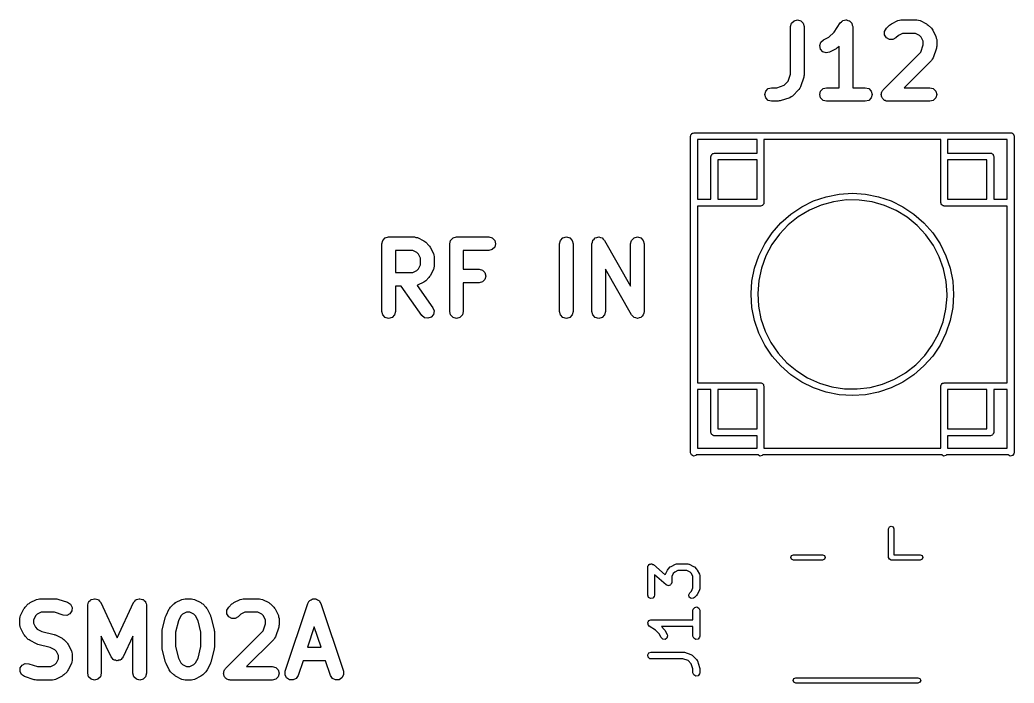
# Model space of a CAD drawing. Extents: x 5.34 to 7.54, y -4.83 to -3.14.
# Drawn here: x 6.673 to 7.538, y -4.72 to -4.143 of the extents above; entities that cross this region are included whole.
import ezdxf

# ---------------------------------------------------------------- set-up
doc = ezdxf.new("R2010")
doc.units = 0
doc.header["$MEASUREMENT"] = 0
doc.layers.add('BLACK', color=7, linetype='CONTINUOUS')

msp = doc.modelspace()

# ---------------------------------------------------------------- linework, layer by layer
at = {"layer": 'BLACK', "linetype": 'CONTINUOUS'}
for p, q in [((7.34472, -4.14581), (7.34688, -4.14365)), ((7.34688, -4.14365), (7.34983, -4.14286)), ((7.34983, -4.14286), (7.35278, -4.14365)), ((7.35278, -4.14365), (7.35495, -4.14581)), ((7.38811, -4.1446), (7.38906, -4.14365)), ((7.38906, -4.14365), (7.38925, -4.1436)), ((7.38925, -4.1436), (7.3894, -4.14347)), ((7.3894, -4.14347), (7.39071, -4.14321)), ((7.39071, -4.14321), (7.39201, -4.14286)), ((7.39201, -4.14286), (7.3922, -4.14291)), ((7.3922, -4.14291), (7.39239, -4.14287)), ((7.39239, -4.14287), (7.39367, -4.1433)), ((7.39367, -4.1433), (7.39497, -4.14365)), ((7.39497, -4.14365), (7.3951, -4.14379)), ((7.3951, -4.14379), (7.39529, -4.14385)), ((7.39529, -4.14385), (7.39618, -4.14486)), ((7.43155, -4.14629), (7.43718, -4.14348)), ((7.43718, -4.14348), (7.43851, -4.14321)), ((7.43851, -4.14321), (7.43982, -4.14286)), ((7.43982, -4.14286), (7.45388, -4.14286)), ((7.45388, -4.14286), (7.45519, -4.14321)), ((7.45519, -4.14321), (7.45652, -4.14348)), ((7.45652, -4.14348), (7.46215, -4.14629)), ((7.34393, -4.14876), (7.34472, -4.14581)), ((7.34393, -4.18999), (7.34393, -4.14876)), ((7.35495, -4.14581), (7.35574, -4.14876)), ((7.35574, -4.14876), (7.35574, -4.19094)), ((7.3818, -4.15344), (7.3871, -4.14549)), ((7.3871, -4.14549), (7.38811, -4.1446)), ((7.39618, -4.14486), (7.39713, -4.14581)), ((7.39713, -4.14581), (7.39718, -4.146)), ((7.39718, -4.146), (7.39731, -4.14615)), ((7.39731, -4.14615), (7.39757, -4.14746)), ((7.39757, -4.14746), (7.39792, -4.14876)), ((7.39792, -4.14876), (7.39792, -4.20191)), ((7.42568, -4.15286), (7.42721, -4.15021)), ((7.42721, -4.15021), (7.43002, -4.1474)), ((7.43002, -4.1474), (7.43084, -4.14692)), ((7.43084, -4.14692), (7.43155, -4.14629)), ((7.46215, -4.14629), (7.46286, -4.14692)), ((7.46286, -4.14692), (7.46368, -4.1474)), ((7.46368, -4.1474), (7.46649, -4.15021)), ((7.46649, -4.15021), (7.46697, -4.15103)), ((7.46697, -4.15103), (7.4676, -4.15175)), ((7.4676, -4.15175), (7.47041, -4.15737)), ((7.37021, -4.16238), (7.3725, -4.16035)), ((7.3725, -4.16035), (7.37727, -4.15797)), ((7.37727, -4.15797), (7.3818, -4.15344)), ((7.42568, -4.15592), (7.42568, -4.15286)), ((7.42721, -4.15856), (7.42568, -4.15592)), ((7.42986, -4.16009), (7.42721, -4.15856)), ((7.43291, -4.16009), (7.42986, -4.16009)), ((7.43556, -4.15856), (7.43291, -4.16009)), ((7.43769, -4.15643), (7.43556, -4.15856)), ((7.44121, -4.15467), (7.43769, -4.15643)), ((7.45249, -4.15467), (7.44121, -4.15467)), ((7.45601, -4.15643), (7.45249, -4.15467)), ((7.45746, -4.15789), (7.45601, -4.15643)), ((7.45922, -4.16141), (7.45746, -4.15789)), ((7.45922, -4.16468), (7.45922, -4.16141)), ((7.47041, -4.15737), (7.47068, -4.1587)), ((7.47068, -4.1587), (7.47103, -4.16001)), ((7.47103, -4.16001), (7.47103, -4.16564)), ((7.36925, -4.16528), (7.37021, -4.16238)), ((7.36986, -4.16828), (7.36925, -4.16528)), ((7.37189, -4.17056), (7.36986, -4.16828)), ((7.38341, -4.16811), (7.37778, -4.17092)), ((7.38412, -4.16747), (7.38341, -4.16811)), ((7.38494, -4.167), (7.38412, -4.16747)), ((7.38611, -4.16583), (7.38494, -4.167)), ((7.38611, -4.20191), (7.38611, -4.16583)), ((7.45716, -4.17088), (7.45922, -4.16468)), ((7.47073, -4.1675), (7.46792, -4.17594)), ((7.47079, -4.16655), (7.47073, -4.1675)), ((7.47103, -4.16564), (7.47079, -4.16655)), ((7.37479, -4.17153), (7.37189, -4.17056)), ((7.37778, -4.17092), (7.37479, -4.17153)), ((7.4244, -4.20364), (7.45716, -4.17088)), ((7.46649, -4.17825), (7.44283, -4.20191)), ((7.46717, -4.17707), (7.46649, -4.17825)), ((7.46792, -4.17594), (7.46717, -4.17707)), ((7.34186, -4.19619), (7.34393, -4.18999)), ((7.35543, -4.19281), (7.35262, -4.20125)), ((7.35549, -4.19186), (7.35543, -4.19281)), ((7.35574, -4.19094), (7.35549, -4.19186)), ((7.32222, -4.20486), (7.32438, -4.2027)), ((7.32438, -4.2027), (7.32733, -4.20191)), ((7.32733, -4.20191), (7.332, -4.20191)), ((7.332, -4.20191), (7.3382, -4.19984)), ((7.3382, -4.19984), (7.34186, -4.19619)), ((7.35119, -4.20356), (7.34557, -4.20918)), ((7.35187, -4.20238), (7.35119, -4.20356)), ((7.35262, -4.20125), (7.35187, -4.20238)), ((7.37003, -4.20486), (7.37219, -4.2027)), ((7.37219, -4.2027), (7.37514, -4.20191)), ((7.37514, -4.20191), (7.38611, -4.20191)), ((7.39792, -4.20191), (7.40889, -4.20191)), ((7.40889, -4.20191), (7.41184, -4.2027)), ((7.41184, -4.2027), (7.414, -4.20486)), ((7.42346, -4.20486), (7.42401, -4.20432)), ((7.42401, -4.20432), (7.4244, -4.20364)), ((7.44283, -4.20191), (7.46513, -4.20191)), ((7.46513, -4.20191), (7.46808, -4.2027)), ((7.46808, -4.2027), (7.47024, -4.20486)), ((7.32143, -4.20782), (7.32222, -4.20486)), ((7.32222, -4.21077), (7.32143, -4.20782)), ((7.32438, -4.21293), (7.32222, -4.21077)), ((7.32733, -4.21372), (7.32438, -4.21293)), ((7.34326, -4.21061), (7.33483, -4.21342)), ((7.3444, -4.20986), (7.34326, -4.21061)), ((7.34557, -4.20918), (7.3444, -4.20986)), ((7.36924, -4.20782), (7.37003, -4.20486)), ((7.37003, -4.21077), (7.36924, -4.20782)), ((7.37219, -4.21293), (7.37003, -4.21077)), ((7.37514, -4.21372), (7.37219, -4.21293)), ((7.41184, -4.21293), (7.40889, -4.21372)), ((7.414, -4.21077), (7.41184, -4.21293)), ((7.414, -4.20486), (7.41479, -4.20782)), ((7.41479, -4.20782), (7.414, -4.21077)), ((7.42267, -4.20782), (7.42287, -4.20707)), ((7.42287, -4.20857), (7.42267, -4.20782)), ((7.42287, -4.20629), (7.42326, -4.20562)), ((7.42287, -4.20707), (7.42287, -4.20629)), ((7.42287, -4.20935), (7.42287, -4.20857)), ((7.42326, -4.21002), (7.42287, -4.20935)), ((7.42326, -4.20562), (7.42346, -4.20486)), ((7.42346, -4.21077), (7.42326, -4.21002)), ((7.42401, -4.21132), (7.42346, -4.21077)), ((7.4244, -4.21199), (7.42401, -4.21132)), ((7.42507, -4.21238), (7.4244, -4.21199)), ((7.42562, -4.21293), (7.42507, -4.21238)), ((7.42637, -4.21313), (7.42562, -4.21293)), ((7.42704, -4.21352), (7.42637, -4.21313)), ((7.46808, -4.21293), (7.46513, -4.21372)), ((7.47024, -4.21077), (7.46808, -4.21293)), ((7.47024, -4.20486), (7.47103, -4.20782)), ((7.47103, -4.20782), (7.47024, -4.21077)), ((7.33296, -4.21372), (7.32733, -4.21372)), ((7.33388, -4.21348), (7.33296, -4.21372)), ((7.33483, -4.21342), (7.33388, -4.21348)), ((7.40889, -4.21372), (7.37514, -4.21372)), ((7.42782, -4.21352), (7.42704, -4.21352)), ((7.42857, -4.21372), (7.42782, -4.21352)), ((7.46513, -4.21372), (7.42857, -4.21372)), ((7.25689, -4.24409), (7.25696, -4.24371)), ((7.25689, -4.51969), (7.25689, -4.24409)), ((7.25693, -4.24358), (7.257, -4.24347)), ((7.25696, -4.24371), (7.25693, -4.24358)), ((7.257, -4.24347), (7.25707, -4.24308)), ((7.25707, -4.24308), (7.25756, -4.2425)), ((7.25756, -4.2425), (7.25794, -4.24183)), ((7.25794, -4.24183), (7.25819, -4.24174)), ((7.25819, -4.24174), (7.25837, -4.24154)), ((7.25837, -4.24154), (7.25912, -4.2414)), ((7.25912, -4.2414), (7.25984, -4.24114)), ((7.25984, -4.24114), (7.53543, -4.24114)), ((7.2628, -4.24705), (7.2628, -4.29902)), ((7.31476, -4.24705), (7.2628, -4.24705)), ((7.31476, -4.25886), (7.31476, -4.24705)), ((7.32067, -4.24705), (7.32067, -4.30197)), ((7.47461, -4.24705), (7.32067, -4.24705)), ((7.47461, -4.30197), (7.47461, -4.24705)), ((7.48051, -4.24705), (7.48051, -4.25886)), ((7.53248, -4.24705), (7.48051, -4.24705)), ((7.53248, -4.29902), (7.53248, -4.24705)), ((7.53543, -4.24114), (7.53582, -4.24121)), ((7.53582, -4.24121), (7.53595, -4.24119)), ((7.53595, -4.24119), (7.53606, -4.24125)), ((7.53606, -4.24125), (7.53644, -4.24132)), ((7.53644, -4.24132), (7.53703, -4.24181)), ((7.53703, -4.24181), (7.5377, -4.2422)), ((7.5377, -4.2422), (7.53779, -4.24245)), ((7.53779, -4.24245), (7.53799, -4.24262)), ((7.53799, -4.24262), (7.53812, -4.24337)), ((7.53812, -4.24337), (7.53839, -4.24409)), ((7.53839, -4.24409), (7.53839, -4.51969)), ((7.27461, -4.26181), (7.27467, -4.26143)), ((7.27461, -4.29902), (7.27461, -4.26181)), ((7.27465, -4.2613), (7.27472, -4.26118)), ((7.27467, -4.26143), (7.27465, -4.2613)), ((7.27472, -4.26118), (7.27478, -4.2608)), ((7.27478, -4.2608), (7.27528, -4.26021)), ((7.27528, -4.26021), (7.27566, -4.25955)), ((7.27566, -4.25955), (7.27591, -4.25946)), ((7.27591, -4.25946), (7.27608, -4.25925)), ((7.27608, -4.25925), (7.27684, -4.25912)), ((7.27684, -4.25912), (7.27756, -4.25886)), ((7.27756, -4.25886), (7.31476, -4.25886)), ((7.28051, -4.26476), (7.28051, -4.29902)), ((7.31476, -4.26476), (7.28051, -4.26476)), ((7.31476, -4.29902), (7.31476, -4.26476)), ((7.48051, -4.25886), (7.51772, -4.25886)), ((7.48051, -4.26476), (7.48051, -4.29902)), ((7.51476, -4.26476), (7.48051, -4.26476)), ((7.51476, -4.29902), (7.51476, -4.26476)), ((7.51772, -4.25886), (7.5181, -4.25893)), ((7.5181, -4.25893), (7.51823, -4.2589)), ((7.51823, -4.2589), (7.51834, -4.25897)), ((7.51834, -4.25897), (7.51873, -4.25904)), ((7.51873, -4.25904), (7.51931, -4.25953)), ((7.51931, -4.25953), (7.51998, -4.25991)), ((7.51998, -4.25991), (7.52007, -4.26016)), ((7.52007, -4.26016), (7.52027, -4.26033)), ((7.52027, -4.26033), (7.52041, -4.26109)), ((7.52041, -4.26109), (7.52067, -4.26181)), ((7.52067, -4.26181), (7.52067, -4.29902)), ((7.2628, -4.29902), (7.27461, -4.29902)), ((7.28051, -4.29902), (7.31476, -4.29902)), ((7.36392, -4.30049), (7.37484, -4.29679)), ((7.37484, -4.29679), (7.38614, -4.29454)), ((7.39246, -4.29966), (7.38135, -4.30113)), ((7.38614, -4.29454), (7.39764, -4.29379)), ((7.40367, -4.29972), (7.39246, -4.29966)), ((7.39764, -4.29379), (7.40914, -4.29454)), ((7.41477, -4.3013), (7.40367, -4.29972)), ((7.40914, -4.29454), (7.42044, -4.29679)), ((7.42044, -4.29679), (7.43135, -4.30049)), ((7.48051, -4.29902), (7.51476, -4.29902)), ((7.52067, -4.29902), (7.53248, -4.29902)), ((7.31772, -4.30492), (7.2628, -4.30492)), ((7.2628, -4.30492), (7.2628, -4.45886)), ((7.31844, -4.30466), (7.31772, -4.30492)), ((7.31919, -4.30453), (7.31844, -4.30466)), ((7.31936, -4.30432), (7.31919, -4.30453)), ((7.31961, -4.30423), (7.31936, -4.30432)), ((7.32, -4.30357), (7.31961, -4.30423)), ((7.32049, -4.30298), (7.32, -4.30357)), ((7.32056, -4.30259), (7.32049, -4.30298)), ((7.32062, -4.30248), (7.32056, -4.30259)), ((7.32067, -4.30197), (7.3206, -4.30235)), ((7.3206, -4.30235), (7.32062, -4.30248)), ((7.344, -4.31199), (7.35359, -4.30559)), ((7.36023, -4.30848), (7.35062, -4.31424)), ((7.35359, -4.30559), (7.36392, -4.30049)), ((7.37054, -4.30408), (7.36023, -4.30848)), ((7.38135, -4.30113), (7.37054, -4.30408)), ((7.42555, -4.30437), (7.41477, -4.3013)), ((7.43581, -4.30888), (7.42555, -4.30437)), ((7.43135, -4.30049), (7.44169, -4.30559)), ((7.44169, -4.30559), (7.45127, -4.31199)), ((7.47487, -4.30269), (7.47461, -4.30197)), ((7.475, -4.30344), (7.47487, -4.30269)), ((7.47521, -4.30362), (7.475, -4.30344)), ((7.4753, -4.30387), (7.47521, -4.30362)), ((7.47596, -4.30425), (7.4753, -4.30387)), ((7.47655, -4.30474), (7.47596, -4.30425)), ((7.47693, -4.30481), (7.47655, -4.30474)), ((7.47705, -4.30488), (7.47693, -4.30481)), ((7.47718, -4.30485), (7.47705, -4.30488)), ((7.47756, -4.30492), (7.47718, -4.30485)), ((7.53248, -4.30492), (7.47756, -4.30492)), ((7.53248, -4.45886), (7.53248, -4.30492)), ((7.33534, -4.31959), (7.344, -4.31199)), ((7.35062, -4.31424), (7.34187, -4.32124)), ((7.44536, -4.31473), (7.43581, -4.30888)), ((7.45404, -4.32183), (7.44536, -4.31473)), ((7.45127, -4.31199), (7.45994, -4.31959)), ((7.32774, -4.32826), (7.33534, -4.31959)), ((7.34187, -4.32124), (7.33416, -4.32937)), ((7.46167, -4.33004), (7.45404, -4.32183)), ((7.45994, -4.31959), (7.46753, -4.32826)), ((6.98898, -4.33479), (6.99114, -4.33262)), ((6.99114, -4.33262), (6.99409, -4.33183)), ((6.99409, -4.33183), (7.01659, -4.33183)), ((7.01659, -4.33183), (7.0179, -4.33218)), ((7.0179, -4.33218), (7.01923, -4.33246)), ((7.01923, -4.33246), (7.02486, -4.33527)), ((7.04804, -4.33479), (7.0502, -4.33262)), ((7.0502, -4.33262), (7.05315, -4.33183)), ((7.05315, -4.33183), (7.08127, -4.33183)), ((7.08127, -4.33183), (7.08422, -4.33262)), ((7.08422, -4.33262), (7.08639, -4.33479)), ((7.14365, -4.33479), (7.14581, -4.33262)), ((7.14581, -4.33262), (7.14876, -4.33183)), ((7.14876, -4.33183), (7.15172, -4.33262)), ((7.15172, -4.33262), (7.15388, -4.33479)), ((7.17178, -4.33476), (7.17286, -4.3337)), ((7.17286, -4.3337), (7.17393, -4.33262)), ((7.17393, -4.33262), (7.17394, -4.33262)), ((7.17394, -4.33262), (7.17395, -4.33261)), ((7.17395, -4.33261), (7.17542, -4.33223)), ((7.17542, -4.33223), (7.17688, -4.33183)), ((7.17688, -4.33183), (7.1769, -4.33184)), ((7.1769, -4.33184), (7.17691, -4.33183)), ((7.17691, -4.33183), (7.17838, -4.33223)), ((7.17838, -4.33223), (7.17984, -4.33262)), ((7.17984, -4.33262), (7.17985, -4.33263)), ((7.17985, -4.33263), (7.17986, -4.33264)), ((7.17986, -4.33264), (7.18093, -4.33371)), ((7.18093, -4.33371), (7.182, -4.33479)), ((7.20552, -4.33479), (7.20768, -4.33262)), ((7.20768, -4.33262), (7.21063, -4.33183)), ((7.21063, -4.33183), (7.21358, -4.33262)), ((7.21358, -4.33262), (7.21574, -4.33479)), ((7.32134, -4.33784), (7.32774, -4.32826)), ((7.33416, -4.32937), (7.32762, -4.33847)), ((7.46811, -4.33921), (7.46167, -4.33004)), ((7.46753, -4.32826), (7.47394, -4.33784)), ((6.98819, -4.33774), (6.98898, -4.33479)), ((6.98819, -4.39679), (6.98819, -4.33774)), ((7.02486, -4.33527), (7.02557, -4.3359)), ((7.02557, -4.3359), (7.02639, -4.33638)), ((7.02639, -4.33638), (7.0292, -4.33919)), ((7.0292, -4.33919), (7.02968, -4.34001)), ((7.02968, -4.34001), (7.03031, -4.34072)), ((7.03031, -4.34072), (7.03312, -4.34635)), ((7.04724, -4.33774), (7.04804, -4.33479)), ((7.04724, -4.39679), (7.04724, -4.33774)), ((7.08422, -4.34285), (7.08127, -4.34364)), ((7.08639, -4.34069), (7.08422, -4.34285)), ((7.08639, -4.33479), (7.08718, -4.33774)), ((7.08718, -4.33774), (7.08639, -4.34069)), ((7.14286, -4.33774), (7.14365, -4.33479)), ((7.14286, -4.39679), (7.14286, -4.33774)), ((7.15388, -4.33479), (7.15467, -4.33774)), ((7.15467, -4.33774), (7.15467, -4.39679)), ((7.17098, -4.33771), (7.17138, -4.33625)), ((7.17098, -4.33773), (7.17098, -4.33771)), ((7.17098, -4.33774), (7.17098, -4.33773)), ((7.17098, -4.39679), (7.17098, -4.33774)), ((7.17138, -4.33625), (7.17177, -4.33479)), ((7.17177, -4.33479), (7.17178, -4.33478)), ((7.17178, -4.33478), (7.17178, -4.33476)), ((7.182, -4.33479), (7.182, -4.3348)), ((7.182, -4.3348), (7.18201, -4.33481)), ((7.18201, -4.33481), (7.20472, -4.37456)), ((7.20472, -4.33774), (7.20552, -4.33479)), ((7.20472, -4.37456), (7.20472, -4.33774)), ((7.21574, -4.33479), (7.21654, -4.33774)), ((7.21654, -4.33774), (7.21654, -4.39679)), ((7.31624, -4.34817), (7.32134, -4.33784)), ((7.32762, -4.33847), (7.32237, -4.34838)), ((7.47325, -4.34917), (7.46811, -4.33921)), ((7.47394, -4.33784), (7.47903, -4.34817)), ((7, -4.34364), (7, -4.36277)), ((7.0152, -4.34364), (7, -4.34364)), ((7.01872, -4.3454), (7.0152, -4.34364)), ((7.02017, -4.34686), (7.01872, -4.3454)), ((7.02193, -4.35038), (7.02017, -4.34686)), ((7.02193, -4.35603), (7.02193, -4.35038)), ((7.03312, -4.34635), (7.03339, -4.34768)), ((7.03339, -4.34768), (7.03375, -4.34899)), ((7.03375, -4.34899), (7.03375, -4.35742)), ((7.08127, -4.34364), (7.05906, -4.34364)), ((7.05906, -4.34364), (7.05906, -4.35996)), ((7.31254, -4.35909), (7.31624, -4.34817)), ((7.32237, -4.34838), (7.31852, -4.3589)), ((7.47699, -4.35973), (7.47325, -4.34917)), ((7.47903, -4.34817), (7.48274, -4.35909)), ((7.01872, -4.36101), (7.02017, -4.35955)), ((7.02017, -4.35955), (7.02193, -4.35603)), ((7.03312, -4.36007), (7.03031, -4.36569)), ((7.03339, -4.35874), (7.03312, -4.36007)), ((7.03375, -4.35742), (7.03339, -4.35874)), ((7.05906, -4.35996), (7.07283, -4.35996)), ((7.07283, -4.35996), (7.07579, -4.36075)), ((7.2055, -4.39972), (7.18279, -4.35998)), ((7.18279, -4.35998), (7.18279, -4.39679)), ((7.31029, -4.37039), (7.31254, -4.35909)), ((7.31852, -4.3589), (7.31613, -4.36985)), ((7.47926, -4.37071), (7.47699, -4.35973)), ((7.48274, -4.35909), (7.48499, -4.37039)), ((7, -4.36277), (7.0152, -4.36277)), ((7.0152, -4.36277), (7.01872, -4.36101)), ((7.0292, -4.36722), (7.02639, -4.37004)), ((7.02968, -4.3664), (7.0292, -4.36722)), ((7.03031, -4.36569), (7.02968, -4.3664)), ((7.07579, -4.36075), (7.07795, -4.36291)), ((7.07795, -4.36881), (7.07579, -4.37097)), ((7.07795, -4.36291), (7.07874, -4.36586)), ((7.07874, -4.36586), (7.07795, -4.36881)), ((7.00508, -4.37458), (7, -4.37458)), ((7, -4.37458), (7, -4.39679)), ((7.023, -4.40018), (7.00508, -4.37458)), ((7.01923, -4.37395), (7.01908, -4.37399)), ((7.01908, -4.37399), (7.03268, -4.39341)), ((7.02486, -4.37114), (7.01923, -4.37395)), ((7.02557, -4.37051), (7.02486, -4.37114)), ((7.02639, -4.37004), (7.02557, -4.37051)), ((7.07283, -4.37177), (7.05906, -4.37177)), ((7.05906, -4.37177), (7.05906, -4.39679)), ((7.07579, -4.37097), (7.07283, -4.37177)), ((7.30959, -4.38103), (7.31029, -4.37039)), ((7.31613, -4.36985), (7.31525, -4.38103)), ((7.48003, -4.38189), (7.47926, -4.37071)), ((7.48499, -4.37039), (7.48574, -4.38189)), ((7.30954, -4.38189), (7.30959, -4.38103)), ((7.31029, -4.39339), (7.30954, -4.38189)), ((7.31525, -4.38103), (7.3159, -4.39222)), ((7.47901, -4.39478), (7.48001, -4.38362)), ((7.48001, -4.38362), (7.48003, -4.38189)), ((7.48574, -4.38189), (7.48499, -4.39339)), ((7.03268, -4.39341), (7.03372, -4.39628)), ((7.31254, -4.40469), (7.31029, -4.39339)), ((7.3159, -4.39222), (7.31806, -4.40321)), ((7.47651, -4.4057), (7.47901, -4.39478)), ((7.48499, -4.39339), (7.48274, -4.40469)), ((6.98898, -4.39975), (6.98819, -4.39679)), ((6.99114, -4.40191), (6.98898, -4.39975)), ((6.99409, -4.4027), (6.99114, -4.40191)), ((6.99705, -4.40191), (6.99409, -4.4027)), ((6.99921, -4.39975), (6.99705, -4.40191)), ((7, -4.39679), (6.99921, -4.39975)), ((7.02534, -4.40215), (7.023, -4.40018)), ((7.02835, -4.40268), (7.02534, -4.40215)), ((7.03123, -4.40163), (7.02835, -4.40268)), ((7.03319, -4.39929), (7.03123, -4.40163)), ((7.03372, -4.39628), (7.03319, -4.39929)), ((7.04804, -4.39975), (7.04724, -4.39679)), ((7.0502, -4.40191), (7.04804, -4.39975)), ((7.05315, -4.4027), (7.0502, -4.40191)), ((7.0561, -4.40191), (7.05315, -4.4027)), ((7.05826, -4.39975), (7.0561, -4.40191)), ((7.05906, -4.39679), (7.05826, -4.39975)), ((7.14365, -4.39975), (7.14286, -4.39679)), ((7.14581, -4.40191), (7.14365, -4.39975)), ((7.14876, -4.4027), (7.14581, -4.40191)), ((7.15172, -4.40191), (7.14876, -4.4027)), ((7.15388, -4.39975), (7.15172, -4.40191)), ((7.15467, -4.39679), (7.15388, -4.39975)), ((7.17177, -4.39975), (7.17098, -4.39679)), ((7.17393, -4.40191), (7.17177, -4.39975)), ((7.17688, -4.4027), (7.17393, -4.40191)), ((7.17984, -4.40191), (7.17688, -4.4027)), ((7.182, -4.39975), (7.17984, -4.40191)), ((7.18279, -4.39679), (7.182, -4.39975)), ((7.20551, -4.39973), (7.2055, -4.39972)), ((7.20552, -4.39975), (7.20551, -4.39973)), ((7.20659, -4.40082), (7.20552, -4.39975)), ((7.20765, -4.4019), (7.20659, -4.40082)), ((7.20767, -4.4019), (7.20765, -4.4019)), ((7.20768, -4.40191), (7.20767, -4.4019)), ((7.20914, -4.4023), (7.20768, -4.40191)), ((7.2106, -4.4027), (7.20914, -4.4023)), ((7.21062, -4.4027), (7.2106, -4.4027)), ((7.21063, -4.4027), (7.21062, -4.4027)), ((7.21209, -4.40231), (7.21063, -4.4027)), ((7.21356, -4.40192), (7.21209, -4.40231)), ((7.21357, -4.40191), (7.21356, -4.40192)), ((7.21358, -4.40191), (7.21357, -4.40191)), ((7.21465, -4.40084), (7.21358, -4.40191)), ((7.21573, -4.39977), (7.21465, -4.40084)), ((7.21574, -4.39975), (7.21573, -4.39976)), ((7.21573, -4.39976), (7.21573, -4.39977)), ((7.21614, -4.39829), (7.21574, -4.39975)), ((7.21654, -4.39682), (7.21614, -4.39829)), ((7.21654, -4.39679), (7.21653, -4.39681)), ((7.21653, -4.39681), (7.21654, -4.39682)), ((7.31806, -4.40321), (7.32169, -4.41382)), ((7.31624, -4.41561), (7.31254, -4.40469)), ((7.47255, -4.41619), (7.47651, -4.4057)), ((7.48274, -4.40469), (7.47903, -4.41561)), ((7.32134, -4.42594), (7.31624, -4.41561)), ((7.32169, -4.41382), (7.32672, -4.42383)), ((7.4672, -4.42604), (7.47255, -4.41619)), ((7.47903, -4.41561), (7.47394, -4.42594)), ((7.32774, -4.43552), (7.32134, -4.42594)), ((7.32672, -4.42383), (7.33307, -4.43307)), ((7.46057, -4.43507), (7.4672, -4.42604)), ((7.47394, -4.42594), (7.46753, -4.43552)), ((7.33534, -4.44419), (7.32774, -4.43552)), ((7.33307, -4.43307), (7.34061, -4.44135)), ((7.45277, -4.44312), (7.46057, -4.43507)), ((7.46753, -4.43552), (7.45994, -4.44419)), ((7.344, -4.45179), (7.33534, -4.44419)), ((7.34061, -4.44135), (7.34921, -4.44854)), ((7.44395, -4.45003), (7.45277, -4.44312)), ((7.45994, -4.44419), (7.45127, -4.45179)), ((7.35359, -4.45819), (7.344, -4.45179)), ((7.34921, -4.44854), (7.3587, -4.4545)), ((7.3587, -4.4545), (7.36892, -4.45911)), ((7.43427, -4.45569), (7.44395, -4.45003)), ((7.45127, -4.45179), (7.44169, -4.45819)), ((7.2628, -4.45886), (7.31772, -4.45886)), ((7.31772, -4.45886), (7.3181, -4.45893)), ((7.3181, -4.45893), (7.31823, -4.4589)), ((7.31823, -4.4589), (7.31834, -4.45897)), ((7.31834, -4.45897), (7.31873, -4.45904)), ((7.31873, -4.45904), (7.31931, -4.45953)), ((7.31931, -4.45953), (7.31998, -4.45991)), ((7.31998, -4.45991), (7.32007, -4.46016)), ((7.32007, -4.46016), (7.32027, -4.46033)), ((7.32027, -4.46033), (7.32041, -4.46109)), ((7.32041, -4.46109), (7.32067, -4.46181)), ((7.32067, -4.46181), (7.32067, -4.51573)), ((7.36392, -4.46329), (7.35359, -4.45819)), ((7.37484, -4.46699), (7.36392, -4.46329)), ((7.36892, -4.45911), (7.37967, -4.46229)), ((7.37967, -4.46229), (7.39074, -4.46399)), ((7.39074, -4.46399), (7.40195, -4.46417)), ((7.40195, -4.46417), (7.41308, -4.46282)), ((7.41308, -4.46282), (7.42392, -4.45998)), ((7.43135, -4.46329), (7.42044, -4.46699)), ((7.42392, -4.45998), (7.43427, -4.45569)), ((7.44169, -4.45819), (7.43135, -4.46329)), ((7.47461, -4.46181), (7.47467, -4.46143)), ((7.47461, -4.51573), (7.47461, -4.46181)), ((7.47465, -4.4613), (7.47472, -4.46118)), ((7.47467, -4.46143), (7.47465, -4.4613)), ((7.47472, -4.46118), (7.47478, -4.4608)), ((7.47478, -4.4608), (7.47528, -4.46021)), ((7.47528, -4.46021), (7.47566, -4.45955)), ((7.47566, -4.45955), (7.47591, -4.45946)), ((7.47591, -4.45946), (7.47608, -4.45925)), ((7.47608, -4.45925), (7.47684, -4.45912)), ((7.47684, -4.45912), (7.47756, -4.45886)), ((7.47756, -4.45886), (7.53248, -4.45886)), ((7.2628, -4.46476), (7.2628, -4.51573)), ((7.27461, -4.46476), (7.2628, -4.46476)), ((7.27461, -4.50197), (7.27461, -4.46476)), ((7.28051, -4.46476), (7.28051, -4.49902)), ((7.31476, -4.46476), (7.28051, -4.46476)), ((7.31476, -4.49902), (7.31476, -4.46476)), ((7.38614, -4.46924), (7.37484, -4.46699)), ((7.39764, -4.46999), (7.38614, -4.46924)), ((7.40914, -4.46924), (7.39764, -4.46999)), ((7.42044, -4.46699), (7.40914, -4.46924)), ((7.48051, -4.46476), (7.48051, -4.49902)), ((7.51476, -4.46476), (7.48051, -4.46476)), ((7.51476, -4.49902), (7.51476, -4.46476)), ((7.52067, -4.46476), (7.52067, -4.50197)), ((7.53248, -4.46476), (7.52067, -4.46476)), ((7.53248, -4.51573), (7.53248, -4.46476)), ((7.27487, -4.50269), (7.27461, -4.50197)), ((7.275, -4.50344), (7.27487, -4.50269)), ((7.27521, -4.50362), (7.275, -4.50344)), ((7.2753, -4.50387), (7.27521, -4.50362)), ((7.27596, -4.50425), (7.2753, -4.50387)), ((7.27655, -4.50474), (7.27596, -4.50425)), ((7.27693, -4.50481), (7.27655, -4.50474)), ((7.27705, -4.50488), (7.27693, -4.50481)), ((7.27718, -4.50485), (7.27705, -4.50488)), ((7.27756, -4.50492), (7.27718, -4.50485)), ((7.31476, -4.50492), (7.27756, -4.50492)), ((7.28051, -4.49902), (7.31476, -4.49902)), ((7.31476, -4.51573), (7.31476, -4.50492)), ((7.48051, -4.49902), (7.51476, -4.49902)), ((7.51772, -4.50492), (7.48051, -4.50492)), ((7.48051, -4.50492), (7.48051, -4.51573)), ((7.51844, -4.50466), (7.51772, -4.50492)), ((7.51919, -4.50453), (7.51844, -4.50466)), ((7.51936, -4.50432), (7.51919, -4.50453)), ((7.51961, -4.50423), (7.51936, -4.50432)), ((7.52, -4.50357), (7.51961, -4.50423)), ((7.52049, -4.50298), (7.52, -4.50357)), ((7.52056, -4.50259), (7.52049, -4.50298)), ((7.52062, -4.50248), (7.52056, -4.50259)), ((7.52067, -4.50197), (7.5206, -4.50235)), ((7.5206, -4.50235), (7.52062, -4.50248)), ((7.2628, -4.51573), (7.31476, -4.51573)), ((7.32067, -4.51573), (7.47461, -4.51573)), ((7.48051, -4.51573), (7.53248, -4.51573)), ((7.25758, -4.52158), (7.25689, -4.51969)), ((7.25933, -4.52259), (7.25758, -4.52158)), ((7.26132, -4.52224), (7.25933, -4.52259)), ((7.26183, -4.52164), (7.26132, -4.52224)), ((7.31555, -4.52164), (7.26183, -4.52164)), ((7.3172, -4.52259), (7.31555, -4.52164)), ((7.31919, -4.52224), (7.3172, -4.52259)), ((7.3197, -4.52164), (7.31919, -4.52224)), ((7.47539, -4.52164), (7.3197, -4.52164)), ((7.47705, -4.52259), (7.47539, -4.52164)), ((7.47904, -4.52224), (7.47705, -4.52259)), ((7.47954, -4.52164), (7.47904, -4.52224)), ((7.53327, -4.52164), (7.47954, -4.52164)), ((7.53492, -4.52259), (7.53327, -4.52164)), ((7.53691, -4.52224), (7.53492, -4.52259)), ((7.53821, -4.52069), (7.53691, -4.52224)), ((7.53839, -4.51969), (7.53821, -4.52069)), ((7.42913, -4.58602), (7.42983, -4.58435)), ((7.42983, -4.58435), (7.4315, -4.58366)), ((7.4315, -4.58366), (7.43317, -4.58435)), ((7.43317, -4.58435), (7.43386, -4.58602)), ((7.42913, -4.61083), (7.42913, -4.58602)), ((7.43386, -4.58602), (7.43386, -4.60846)), ((7.34409, -4.61083), (7.34479, -4.60916)), ((7.34479, -4.6125), (7.34409, -4.61083)), ((7.34479, -4.60916), (7.34646, -4.60846)), ((7.34646, -4.60846), (7.37165, -4.60846)), ((7.37165, -4.60846), (7.37332, -4.60916)), ((7.37332, -4.60916), (7.37402, -4.61083)), ((7.37402, -4.61083), (7.37332, -4.6125)), ((7.42983, -4.6125), (7.42913, -4.61083)), ((7.43386, -4.60846), (7.45669, -4.60846)), ((7.45669, -4.60846), (7.45836, -4.60916)), ((7.45836, -4.60916), (7.45906, -4.61083)), ((7.45906, -4.61083), (7.45836, -4.6125)), ((7.21958, -4.61938), (7.21966, -4.61894)), ((7.21958, -4.64375), (7.21958, -4.61938)), ((7.21964, -4.6188), (7.2197, -4.6187)), ((7.21966, -4.61894), (7.21964, -4.6188)), ((7.2197, -4.6187), (7.21976, -4.61837)), ((7.21976, -4.61837), (7.22027, -4.61776)), ((7.22027, -4.61776), (7.22068, -4.61707)), ((7.22068, -4.61707), (7.22091, -4.617)), ((7.22091, -4.617), (7.22106, -4.61682)), ((7.22106, -4.61682), (7.22184, -4.61668)), ((7.22184, -4.61668), (7.2226, -4.61642)), ((7.2226, -4.61642), (7.22282, -4.61651)), ((7.22282, -4.61651), (7.22305, -4.61647)), ((7.22305, -4.61647), (7.22374, -4.61687)), ((7.22374, -4.61687), (7.22448, -4.61715)), ((7.22448, -4.61715), (7.23471, -4.62611)), ((7.23732, -4.62104), (7.23919, -4.61916)), ((7.23919, -4.61916), (7.23992, -4.61866)), ((7.23992, -4.61866), (7.23996, -4.61861)), ((7.23996, -4.61861), (7.24371, -4.61673)), ((7.24371, -4.61673), (7.24469, -4.61644)), ((7.24469, -4.61644), (7.24487, -4.61648)), ((7.24487, -4.61648), (7.24503, -4.61642)), ((7.24503, -4.61642), (7.25441, -4.61642)), ((7.25441, -4.61642), (7.25542, -4.6166)), ((7.25542, -4.6166), (7.25555, -4.61671)), ((7.25555, -4.61671), (7.25573, -4.61673)), ((7.25573, -4.61673), (7.25948, -4.61861)), ((7.25948, -4.61861), (7.26018, -4.61914)), ((7.26018, -4.61914), (7.26024, -4.61916)), ((7.26024, -4.61916), (7.26212, -4.62104)), ((7.34646, -4.61319), (7.34479, -4.6125)), ((7.37165, -4.61319), (7.34646, -4.61319)), ((7.37332, -4.6125), (7.37165, -4.61319)), ((7.4315, -4.61319), (7.42983, -4.6125)), ((7.45669, -4.61319), (7.4315, -4.61319)), ((7.45836, -4.6125), (7.45669, -4.61319)), ((7.23559, -4.63472), (7.22549, -4.62588)), ((7.22549, -4.62588), (7.22549, -4.64375)), ((7.23471, -4.62611), (7.23476, -4.62586)), ((7.23476, -4.62586), (7.23487, -4.62573)), ((7.23487, -4.62573), (7.23489, -4.62555)), ((7.23489, -4.62555), (7.23677, -4.6218)), ((7.23677, -4.6218), (7.23729, -4.6211)), ((7.23729, -4.6211), (7.23732, -4.62104)), ((7.24183, -4.62487), (7.24049, -4.62757)), ((7.24049, -4.62757), (7.24049, -4.6325)), ((7.24303, -4.62368), (7.24183, -4.62487)), ((7.24573, -4.62233), (7.24303, -4.62368)), ((7.25371, -4.62233), (7.24573, -4.62233)), ((7.25641, -4.62368), (7.25371, -4.62233)), ((7.2576, -4.62487), (7.25641, -4.62368)), ((7.25895, -4.62757), (7.2576, -4.62487)), ((7.25895, -4.63743), (7.25895, -4.62757)), ((7.26212, -4.62104), (7.26262, -4.62176)), ((7.26262, -4.62176), (7.26267, -4.6218)), ((7.26267, -4.6218), (7.26455, -4.62555)), ((7.26455, -4.62555), (7.26484, -4.62654)), ((7.26484, -4.62654), (7.2648, -4.62671)), ((7.2648, -4.62671), (7.26486, -4.62687)), ((7.26486, -4.62687), (7.26486, -4.63812)), ((7.23633, -4.63501), (7.23559, -4.63472)), ((7.23702, -4.63541), (7.23633, -4.63501)), ((7.23725, -4.63537), (7.23702, -4.63541)), ((7.23747, -4.63545), (7.23725, -4.63537)), ((7.23823, -4.63519), (7.23747, -4.63545)), ((7.23901, -4.63506), (7.23823, -4.63519)), ((7.23916, -4.63488), (7.23901, -4.63506)), ((7.23938, -4.6348), (7.23916, -4.63488)), ((7.2398, -4.63412), (7.23938, -4.6348)), ((7.24031, -4.63351), (7.2398, -4.63412)), ((7.24037, -4.63318), (7.24031, -4.63351)), ((7.24043, -4.63307), (7.24037, -4.63318)), ((7.24049, -4.6325), (7.24041, -4.63294)), ((7.24041, -4.63294), (7.24043, -4.63307)), ((7.22027, -4.64565), (7.21958, -4.64375)), ((7.22202, -4.64666), (7.22027, -4.64565)), ((7.22531, -4.64476), (7.22401, -4.6463)), ((7.22549, -4.64375), (7.22531, -4.64476)), ((7.25521, -4.64349), (7.25607, -4.64166)), ((7.25574, -4.64544), (7.25521, -4.64349)), ((7.25739, -4.6466), (7.25574, -4.64544)), ((7.25607, -4.64166), (7.2576, -4.64012)), ((7.2576, -4.64012), (7.25895, -4.63743)), ((7.26024, -4.64584), (7.2594, -4.64642)), ((7.26212, -4.64396), (7.26024, -4.64584)), ((7.26215, -4.6439), (7.26212, -4.64396)), ((7.26267, -4.64319), (7.26215, -4.6439)), ((7.26455, -4.63944), (7.26267, -4.64319)), ((7.26457, -4.63927), (7.26455, -4.63944)), ((7.26468, -4.63913), (7.26457, -4.63927)), ((7.26486, -4.63812), (7.26468, -4.63913)), ((6.67729, -4.65497), (6.67777, -4.65415)), ((6.67777, -4.65415), (6.68058, -4.65134)), ((6.68058, -4.65134), (6.68141, -4.65086)), ((6.68141, -4.65086), (6.68212, -4.65023)), ((6.68212, -4.65023), (6.68774, -4.64742)), ((6.68774, -4.64742), (6.68907, -4.64715)), ((6.68907, -4.64715), (6.69038, -4.64679)), ((6.69038, -4.64679), (6.70444, -4.64679)), ((6.70444, -4.64679), (6.70536, -4.64704)), ((6.70536, -4.64704), (6.70631, -4.6471)), ((6.70631, -4.6471), (6.71475, -4.64991)), ((6.71475, -4.64991), (6.7173, -4.65159)), ((6.7173, -4.65159), (6.71867, -4.65433)), ((6.71867, -4.65433), (6.71848, -4.65738)), ((6.73228, -4.6527), (6.73235, -4.65245)), ((6.73228, -4.71175), (6.73228, -4.6527)), ((6.73231, -4.65219), (6.73274, -4.65098)), ((6.73235, -4.65245), (6.73231, -4.65219)), ((6.73274, -4.65098), (6.73307, -4.64975)), ((6.73307, -4.64975), (6.73326, -4.64956)), ((6.73326, -4.64956), (6.73335, -4.64931)), ((6.73335, -4.64931), (6.73433, -4.64849)), ((6.73433, -4.64849), (6.73524, -4.64759)), ((6.73524, -4.64759), (6.73549, -4.64752)), ((6.73549, -4.64752), (6.73569, -4.64735)), ((6.73569, -4.64735), (6.73695, -4.64713)), ((6.73695, -4.64713), (6.73819, -4.64679)), ((6.73819, -4.64679), (6.73844, -4.64686)), ((6.73844, -4.64686), (6.7387, -4.64682)), ((6.7387, -4.64682), (6.73991, -4.64725)), ((6.73991, -4.64725), (6.74114, -4.64759)), ((6.74114, -4.64759), (6.74133, -4.64777)), ((6.74133, -4.64777), (6.74157, -4.64786)), ((6.74157, -4.64786), (6.7424, -4.64884)), ((6.7424, -4.64884), (6.7433, -4.64975)), ((6.7433, -4.64975), (6.74337, -4.65)), ((6.74337, -4.65), (6.74354, -4.6502)), ((6.74354, -4.6502), (6.75787, -4.68092)), ((6.75787, -4.68092), (6.77221, -4.6502)), ((6.77221, -4.6502), (6.77238, -4.65)), ((6.77238, -4.65), (6.77244, -4.64975)), ((6.77244, -4.64975), (6.77335, -4.64884)), ((6.77335, -4.64884), (6.77417, -4.64786)), ((6.77417, -4.64786), (6.77442, -4.64777)), ((6.77442, -4.64777), (6.77461, -4.64759)), ((6.77461, -4.64759), (6.77584, -4.64725)), ((6.77584, -4.64725), (6.77705, -4.64682)), ((6.77705, -4.64682), (6.77731, -4.64686)), ((6.77731, -4.64686), (6.77756, -4.64679)), ((6.77756, -4.64679), (6.7788, -4.64713)), ((6.7788, -4.64713), (6.78006, -4.64735)), ((6.78006, -4.64735), (6.78026, -4.64752)), ((6.78026, -4.64752), (6.78051, -4.64759)), ((6.78051, -4.64759), (6.78142, -4.64849)), ((6.78142, -4.64849), (6.7824, -4.64931)), ((6.7824, -4.64931), (6.78249, -4.64956)), ((6.78249, -4.64956), (6.78267, -4.64975)), ((6.78267, -4.64975), (6.783, -4.65098)), ((6.783, -4.65098), (6.78344, -4.65219)), ((6.78344, -4.65219), (6.7834, -4.65245)), ((6.7834, -4.65245), (6.78346, -4.6527)), ((6.78346, -4.6527), (6.78346, -4.71175)), ((6.80384, -4.65497), (6.80432, -4.65415)), ((6.80432, -4.65415), (6.80713, -4.65134)), ((6.80713, -4.65134), (6.80795, -4.65086)), ((6.80795, -4.65086), (6.80866, -4.65023)), ((6.80866, -4.65023), (6.81429, -4.64742)), ((6.81429, -4.64742), (6.81562, -4.64715)), ((6.81562, -4.64715), (6.81693, -4.64679)), ((6.81693, -4.64679), (6.82255, -4.64679)), ((6.82255, -4.64679), (6.82386, -4.64715)), ((6.82386, -4.64715), (6.82519, -4.64742)), ((6.82519, -4.64742), (6.83082, -4.65023)), ((6.83082, -4.65023), (6.83153, -4.65086)), ((6.83153, -4.65086), (6.83235, -4.65134)), ((6.83235, -4.65134), (6.83517, -4.65415)), ((6.83517, -4.65415), (6.83564, -4.65497)), ((6.85341, -4.6568), (6.85494, -4.65415)), ((6.85494, -4.65415), (6.85775, -4.65134)), ((6.85775, -4.65134), (6.85857, -4.65086)), ((6.85857, -4.65086), (6.85928, -4.65023)), ((6.85928, -4.65023), (6.86491, -4.64742)), ((6.86491, -4.64742), (6.86624, -4.64715)), ((6.86624, -4.64715), (6.86755, -4.64679)), ((6.86755, -4.64679), (6.88161, -4.64679)), ((6.88161, -4.64679), (6.88292, -4.64715)), ((6.88292, -4.64715), (6.88425, -4.64742)), ((6.88425, -4.64742), (6.88987, -4.65023)), ((6.88987, -4.65023), (6.89059, -4.65086)), ((6.89059, -4.65086), (6.89141, -4.65134)), ((6.89141, -4.65134), (6.89422, -4.65415)), ((6.89422, -4.65415), (6.8947, -4.65497)), ((6.90413, -4.70989), (6.92381, -4.65083)), ((6.92381, -4.65083), (6.92447, -4.64984)), ((6.92447, -4.64984), (6.925, -4.64878)), ((6.925, -4.64878), (6.9253, -4.64858)), ((6.9253, -4.64858), (6.9255, -4.64828)), ((6.9255, -4.64828), (6.92656, -4.64775)), ((6.92656, -4.64775), (6.92755, -4.6471)), ((6.92755, -4.6471), (6.92791, -4.64708)), ((6.92791, -4.64708), (6.92823, -4.64691)), ((6.92823, -4.64691), (6.92942, -4.64699)), ((6.92942, -4.64699), (6.9306, -4.64691)), ((6.9306, -4.64691), (6.93092, -4.64708)), ((6.93092, -4.64708), (6.93128, -4.6471)), ((6.93128, -4.6471), (6.93227, -4.64775)), ((6.93227, -4.64775), (6.93333, -4.64828)), ((6.93333, -4.64828), (6.93353, -4.64858)), ((6.93353, -4.64858), (6.93383, -4.64878)), ((6.93383, -4.64878), (6.93436, -4.64984)), ((6.93436, -4.64984), (6.93502, -4.65083)), ((6.93502, -4.65083), (6.9547, -4.70989)), ((7.22401, -4.6463), (7.22202, -4.64666)), ((7.2594, -4.64642), (7.25739, -4.6466)), ((7.25913, -4.65586), (7.26043, -4.65431)), ((7.26043, -4.65431), (7.26242, -4.65396)), ((7.26242, -4.65396), (7.26417, -4.65497)), ((6.67323, -4.66395), (6.67358, -4.66264)), ((6.67358, -4.66264), (6.67385, -4.66131)), ((6.67385, -4.66131), (6.67666, -4.65568)), ((6.67666, -4.65568), (6.67729, -4.65497)), ((6.6868, -4.66182), (6.68504, -4.66534)), ((6.68826, -4.66037), (6.6868, -4.66182)), ((6.69178, -4.65861), (6.68826, -4.66037)), ((6.70348, -4.65861), (6.69178, -4.65861)), ((6.71101, -4.66111), (6.70348, -4.65861)), ((6.71406, -4.6613), (6.71101, -4.66111)), ((6.7168, -4.65993), (6.71406, -4.6613)), ((6.71848, -4.65738), (6.7168, -4.65993)), ((6.79714, -4.67376), (6.79995, -4.66252)), ((6.79995, -4.66252), (6.80027, -4.66195)), ((6.80027, -4.66195), (6.8004, -4.66131)), ((6.8004, -4.66131), (6.80321, -4.65568)), ((6.80321, -4.65568), (6.80384, -4.65497)), ((6.81335, -4.66182), (6.81125, -4.66601)), ((6.8148, -4.66037), (6.81335, -4.66182)), ((6.81832, -4.65861), (6.8148, -4.66037)), ((6.82116, -4.65861), (6.81832, -4.65861)), ((6.82468, -4.66037), (6.82116, -4.65861)), ((6.82614, -4.66182), (6.82468, -4.66037)), ((6.82823, -4.66601), (6.82614, -4.66182)), ((6.83564, -4.65497), (6.83627, -4.65568)), ((6.83627, -4.65568), (6.83908, -4.66131)), ((6.83908, -4.66131), (6.83921, -4.66195)), ((6.83921, -4.66195), (6.83953, -4.66252)), ((6.83953, -4.66252), (6.84234, -4.67376)), ((6.85341, -4.65985), (6.85341, -4.6568)), ((6.85494, -4.6625), (6.85341, -4.65985)), ((6.85758, -4.66403), (6.85494, -4.6625)), ((6.86329, -4.6625), (6.86064, -4.66403)), ((6.86542, -4.66037), (6.86329, -4.6625)), ((6.86894, -4.65861), (6.86542, -4.66037)), ((6.88021, -4.65861), (6.86894, -4.65861)), ((6.88373, -4.66037), (6.88021, -4.65861)), ((6.88519, -4.66182), (6.88373, -4.66037)), ((6.88695, -4.66534), (6.88519, -4.66182)), ((6.8947, -4.65497), (6.89533, -4.65568)), ((6.89533, -4.65568), (6.89814, -4.66131)), ((6.89814, -4.66131), (6.89841, -4.66264)), ((6.89841, -4.66264), (6.89876, -4.66395)), ((7.25895, -4.65687), (7.25913, -4.65586)), ((7.25895, -4.66517), (7.25895, -4.65687)), ((7.26417, -4.65497), (7.26486, -4.65687)), ((7.26486, -4.65687), (7.26486, -4.67937)), ((6.67323, -4.66957), (6.67323, -4.66395)), ((6.67358, -4.67088), (6.67323, -4.66957)), ((6.67385, -4.67221), (6.67358, -4.67088)), ((6.68504, -4.66534), (6.68504, -4.66818)), ((6.68504, -4.66818), (6.6868, -4.6717)), ((6.6868, -4.6717), (6.68826, -4.67316)), ((6.81125, -4.66601), (6.80877, -4.67592)), ((6.83071, -4.67592), (6.82823, -4.66601)), ((6.86064, -4.66403), (6.85758, -4.66403)), ((6.88488, -4.67482), (6.88695, -4.66861)), ((6.88695, -4.66861), (6.88695, -4.66534)), ((6.89846, -4.67144), (6.89565, -4.67988)), ((6.89852, -4.67049), (6.89846, -4.67144)), ((6.89876, -4.66957), (6.89852, -4.67049)), ((6.89876, -4.66395), (6.89876, -4.66957)), ((6.92942, -4.67137), (6.92355, -4.68898)), ((6.93528, -4.68898), (6.92942, -4.67137)), ((7.21959, -4.66793), (7.21966, -4.66777)), ((7.21983, -4.66875), (7.21959, -4.66793)), ((7.21963, -4.66761), (7.22006, -4.66686)), ((7.21966, -4.66777), (7.21963, -4.66761)), ((7.21998, -4.6696), (7.21983, -4.66875)), ((7.22011, -4.66971), (7.21998, -4.6696)), ((7.22006, -4.66686), (7.2204, -4.66608)), ((7.22016, -4.66987), (7.22011, -4.66971)), ((7.2209, -4.67058), (7.22016, -4.66987)), ((7.2204, -4.66608), (7.22055, -4.666)), ((7.22055, -4.666), (7.22064, -4.66586)), ((7.22064, -4.66586), (7.22144, -4.66556)), ((7.22628, -4.67416), (7.2209, -4.67058)), ((7.22144, -4.66556), (7.22221, -4.66518)), ((7.22221, -4.66518), (7.22238, -4.66522)), ((7.22238, -4.66522), (7.22253, -4.66517)), ((7.22253, -4.66517), (7.25895, -4.66517)), ((7.25895, -4.67107), (7.23154, -4.67107)), ((7.23154, -4.67107), (7.234, -4.67353)), ((7.25895, -4.67937), (7.25895, -4.67107)), ((6.67666, -4.67784), (6.67385, -4.67221)), ((6.67729, -4.67855), (6.67666, -4.67784)), ((6.67777, -4.67937), (6.67729, -4.67855)), ((6.68058, -4.68218), (6.67777, -4.67937)), ((6.68826, -4.67316), (6.69244, -4.67525)), ((6.69244, -4.67525), (6.70306, -4.6779)), ((6.70306, -4.6779), (6.70363, -4.67822)), ((6.70363, -4.67822), (6.70427, -4.67835)), ((6.70427, -4.67835), (6.7099, -4.68116)), ((6.75252, -4.69738), (6.74409, -4.67932)), ((6.74409, -4.67932), (6.74409, -4.71175)), ((6.77165, -4.67932), (6.76323, -4.69738)), ((6.77165, -4.71175), (6.77165, -4.67932)), ((6.79696, -4.6752), (6.79715, -4.67449)), ((6.79696, -4.68926), (6.79696, -4.6752)), ((6.79715, -4.67449), (6.79714, -4.67376)), ((6.80877, -4.67592), (6.80877, -4.68853)), ((6.83071, -4.68853), (6.83071, -4.67592)), ((6.84234, -4.67376), (6.84233, -4.67449)), ((6.84233, -4.67449), (6.84252, -4.6752)), ((6.84252, -4.6752), (6.84252, -4.68926)), ((6.85212, -4.70758), (6.88488, -4.67482)), ((6.89565, -4.67988), (6.8949, -4.68101)), ((7.22948, -4.67737), (7.22628, -4.67416)), ((7.23114, -4.68069), (7.22948, -4.67737)), ((7.234, -4.67353), (7.2345, -4.67425)), ((7.2345, -4.67425), (7.23455, -4.6743)), ((7.23455, -4.6743), (7.23642, -4.67805)), ((7.23672, -4.67903), (7.23625, -4.681)), ((7.23642, -4.67805), (7.23672, -4.67903)), ((7.25964, -4.68127), (7.25895, -4.67937)), ((7.26468, -4.68038), (7.26338, -4.68193)), ((7.26486, -4.67937), (7.26468, -4.68038)), ((6.68141, -4.68266), (6.68058, -4.68218)), ((6.68212, -4.68329), (6.68141, -4.68266)), ((6.68774, -4.6861), (6.68212, -4.68329)), ((6.68838, -4.68623), (6.68774, -4.6861)), ((6.68895, -4.68655), (6.68838, -4.68623)), ((6.69957, -4.68921), (6.68895, -4.68655)), ((6.7099, -4.68116), (6.71061, -4.68179)), ((6.71061, -4.68179), (6.71143, -4.68227)), ((6.71143, -4.68227), (6.71424, -4.68508)), ((6.71424, -4.68508), (6.71472, -4.68591)), ((6.71472, -4.68591), (6.71535, -4.68662)), ((6.71535, -4.68662), (6.71816, -4.69224)), ((6.80877, -4.68853), (6.81125, -4.69844)), ((6.82823, -4.69844), (6.83071, -4.68853)), ((6.89422, -4.68218), (6.87056, -4.70585)), ((6.8949, -4.68101), (6.89422, -4.68218)), ((6.92355, -4.68898), (6.93528, -4.68898)), ((7.23261, -4.68208), (7.23114, -4.68069)), ((7.23463, -4.6822), (7.23261, -4.68208)), ((7.23625, -4.681), (7.23463, -4.6822)), ((7.26139, -4.68228), (7.25964, -4.68127)), ((7.26338, -4.68193), (7.26139, -4.68228)), ((6.70376, -4.6913), (6.69957, -4.68921)), ((6.70521, -4.69276), (6.70376, -4.6913)), ((6.70697, -4.69628), (6.70521, -4.69276)), ((6.70697, -4.69911), (6.70697, -4.69628)), ((6.71816, -4.69224), (6.71843, -4.69357)), ((6.71843, -4.69357), (6.71879, -4.69488)), ((6.71879, -4.69488), (6.71879, -4.70051)), ((6.75286, -4.69778), (6.75252, -4.69738)), ((6.75304, -4.69827), (6.75286, -4.69778)), ((6.76289, -4.69778), (6.76271, -4.69827)), ((6.76323, -4.69738), (6.76289, -4.69778)), ((6.79715, -4.68996), (6.79696, -4.68926)), ((6.79714, -4.69069), (6.79715, -4.68996)), ((6.79995, -4.70194), (6.79714, -4.69069)), ((6.84234, -4.69069), (6.83953, -4.70194)), ((6.84252, -4.68926), (6.84233, -4.68996)), ((6.84233, -4.68996), (6.84234, -4.69069)), ((7.21963, -4.69573), (7.22064, -4.69398)), ((7.21998, -4.69772), (7.21963, -4.69573)), ((7.22152, -4.69902), (7.21998, -4.69772)), ((7.22064, -4.69398), (7.22253, -4.69329)), ((7.22253, -4.69329), (7.25066, -4.69329)), ((7.25066, -4.69329), (7.25153, -4.69344)), ((7.25153, -4.69344), (7.25159, -4.69344)), ((7.25159, -4.69344), (7.25721, -4.69531)), ((7.25721, -4.69531), (7.25812, -4.6958)), ((7.25812, -4.6958), (7.25821, -4.69595)), ((7.25821, -4.69595), (7.25837, -4.69603)), ((7.25837, -4.69603), (7.26212, -4.69978)), ((6.67353, -4.70708), (6.67522, -4.70452)), ((6.67522, -4.70452), (6.67795, -4.70316)), ((6.67795, -4.70316), (6.681, -4.70334)), ((6.681, -4.70334), (6.68853, -4.70585)), ((6.68853, -4.70585), (6.70024, -4.70585)), ((6.70024, -4.70585), (6.70376, -4.70409)), ((6.70376, -4.70409), (6.70521, -4.70263)), ((6.70521, -4.70263), (6.70697, -4.69911)), ((6.71816, -4.70315), (6.71535, -4.70877)), ((6.71843, -4.70182), (6.71816, -4.70315)), ((6.71879, -4.70051), (6.71843, -4.70182)), ((6.75383, -4.69893), (6.75304, -4.69827)), ((6.75449, -4.69972), (6.75383, -4.69893)), ((6.75498, -4.6999), (6.75449, -4.69972)), ((6.75538, -4.70023), (6.75498, -4.6999)), ((6.75639, -4.70041), (6.75538, -4.70023)), ((6.75736, -4.70077), (6.75639, -4.70041)), ((6.75787, -4.70067), (6.75736, -4.70077)), ((6.75839, -4.70077), (6.75787, -4.70067)), ((6.75936, -4.70041), (6.75839, -4.70077)), ((6.76037, -4.70023), (6.75936, -4.70041)), ((6.76077, -4.6999), (6.76037, -4.70023)), ((6.76126, -4.69972), (6.76077, -4.6999)), ((6.76192, -4.69893), (6.76126, -4.69972)), ((6.76271, -4.69827), (6.76192, -4.69893)), ((6.80027, -4.70251), (6.79995, -4.70194)), ((6.8004, -4.70315), (6.80027, -4.70251)), ((6.80321, -4.70877), (6.8004, -4.70315)), ((6.81125, -4.69844), (6.81335, -4.70263)), ((6.81335, -4.70263), (6.8148, -4.70409)), ((6.8148, -4.70409), (6.81832, -4.70585)), ((6.81832, -4.70585), (6.82116, -4.70585)), ((6.82116, -4.70585), (6.82468, -4.70409)), ((6.82468, -4.70409), (6.82614, -4.70263)), ((6.82614, -4.70263), (6.82823, -4.69844)), ((6.83908, -4.70315), (6.83627, -4.70877)), ((6.83921, -4.70251), (6.83908, -4.70315)), ((6.83953, -4.70194), (6.83921, -4.70251)), ((6.87056, -4.70585), (6.89286, -4.70585)), ((6.89286, -4.70585), (6.89581, -4.70664)), ((6.91961, -4.70079), (6.91533, -4.71362)), ((6.93922, -4.70079), (6.91961, -4.70079)), ((6.9435, -4.71362), (6.93922, -4.70079)), ((7.22253, -4.69919), (7.22152, -4.69902)), ((7.25018, -4.69919), (7.22253, -4.69919)), ((7.25469, -4.7007), (7.25018, -4.69919)), ((7.25745, -4.70346), (7.25469, -4.7007)), ((7.25895, -4.70797), (7.25745, -4.70346)), ((7.26212, -4.69978), (7.26271, -4.70062)), ((7.26271, -4.70062), (7.26272, -4.70079)), ((7.26272, -4.70079), (7.26283, -4.70093)), ((7.26283, -4.70093), (7.26471, -4.70656)), ((6.67335, -4.71013), (6.67353, -4.70708)), ((6.67472, -4.71286), (6.67335, -4.71013)), ((6.67727, -4.71455), (6.67472, -4.71286)), ((6.6857, -4.71736), (6.67727, -4.71455)), ((6.7099, -4.71422), (6.70427, -4.71704)), ((6.71061, -4.71359), (6.7099, -4.71422)), ((6.71143, -4.71312), (6.71061, -4.71359)), ((6.71424, -4.71031), (6.71143, -4.71312)), ((6.71472, -4.70948), (6.71424, -4.71031)), ((6.71535, -4.70877), (6.71472, -4.70948)), ((6.73307, -4.71471), (6.73228, -4.71175)), ((6.73524, -4.71687), (6.73307, -4.71471)), ((6.7433, -4.71471), (6.74114, -4.71687)), ((6.74409, -4.71175), (6.7433, -4.71471)), ((6.77244, -4.71471), (6.77165, -4.71175)), ((6.77461, -4.71687), (6.77244, -4.71471)), ((6.78267, -4.71471), (6.78051, -4.71687)), ((6.78346, -4.71175), (6.78267, -4.71471)), ((6.80384, -4.70948), (6.80321, -4.70877)), ((6.80432, -4.71031), (6.80384, -4.70948)), ((6.80713, -4.71312), (6.80432, -4.71031)), ((6.80795, -4.71359), (6.80713, -4.71312)), ((6.80866, -4.71422), (6.80795, -4.71359)), ((6.81429, -4.71704), (6.80866, -4.71422)), ((6.83082, -4.71422), (6.82519, -4.71704)), ((6.83153, -4.71359), (6.83082, -4.71422)), ((6.83235, -4.71312), (6.83153, -4.71359)), ((6.83517, -4.71031), (6.83235, -4.71312)), ((6.83564, -4.70948), (6.83517, -4.71031)), ((6.83627, -4.70877), (6.83564, -4.70948)), ((6.85039, -4.71175), (6.85059, -4.711)), ((6.85059, -4.71251), (6.85039, -4.71175)), ((6.85059, -4.71023), (6.85098, -4.70955)), ((6.85059, -4.711), (6.85059, -4.71023)), ((6.85059, -4.71328), (6.85059, -4.71251)), ((6.85098, -4.71396), (6.85059, -4.71328)), ((6.85098, -4.70955), (6.85118, -4.7088)), ((6.85118, -4.71471), (6.85098, -4.71396)), ((6.85118, -4.7088), (6.85173, -4.70825)), ((6.85173, -4.71526), (6.85118, -4.71471)), ((6.85173, -4.70825), (6.85212, -4.70758)), ((6.89581, -4.70664), (6.89797, -4.7088)), ((6.89797, -4.71471), (6.89581, -4.71687)), ((6.89797, -4.7088), (6.89876, -4.71175)), ((6.89876, -4.71175), (6.89797, -4.71471)), ((6.90394, -4.71294), (6.90413, -4.70989)), ((6.90531, -4.71567), (6.90394, -4.71294)), ((6.91533, -4.71362), (6.91365, -4.71617)), ((6.94518, -4.71617), (6.9435, -4.71362)), ((6.95489, -4.71294), (6.95352, -4.71567)), ((6.9547, -4.70989), (6.95489, -4.71294)), ((7.25895, -4.71124), (7.25895, -4.70797)), ((7.25964, -4.71314), (7.25895, -4.71124)), ((7.26139, -4.71415), (7.25964, -4.71314)), ((7.26338, -4.7138), (7.26139, -4.71415)), ((7.26468, -4.71225), (7.26338, -4.7138)), ((7.26486, -4.71124), (7.26468, -4.71225)), ((7.26471, -4.70656), (7.26484, -4.70743)), ((7.26484, -4.70743), (7.26486, -4.70749)), ((7.26486, -4.70749), (7.26486, -4.71124)), ((6.68665, -4.71741), (6.6857, -4.71736)), ((6.68757, -4.71766), (6.68665, -4.71741)), ((6.70163, -4.71766), (6.68757, -4.71766)), ((6.70294, -4.71731), (6.70163, -4.71766)), ((6.70427, -4.71704), (6.70294, -4.71731)), ((6.73819, -4.71766), (6.73524, -4.71687)), ((6.74114, -4.71687), (6.73819, -4.71766)), ((6.77756, -4.71766), (6.77461, -4.71687)), ((6.78051, -4.71687), (6.77756, -4.71766)), ((6.81562, -4.71731), (6.81429, -4.71704)), ((6.81693, -4.71766), (6.81562, -4.71731)), ((6.82255, -4.71766), (6.81693, -4.71766)), ((6.82386, -4.71731), (6.82255, -4.71766)), ((6.82519, -4.71704), (6.82386, -4.71731)), ((6.85212, -4.71593), (6.85173, -4.71526)), ((6.8528, -4.71632), (6.85212, -4.71593)), ((6.85335, -4.71687), (6.8528, -4.71632)), ((6.8541, -4.71707), (6.85335, -4.71687)), ((6.85477, -4.71746), (6.8541, -4.71707)), ((6.85555, -4.71746), (6.85477, -4.71746)), ((6.8563, -4.71766), (6.85555, -4.71746)), ((6.89286, -4.71766), (6.8563, -4.71766)), ((6.89581, -4.71687), (6.89286, -4.71766)), ((6.90786, -4.71736), (6.90531, -4.71567)), ((6.91091, -4.71754), (6.90786, -4.71736)), ((6.91365, -4.71617), (6.91091, -4.71754)), ((6.94792, -4.71754), (6.94518, -4.71617)), ((6.95097, -4.71736), (6.94792, -4.71754)), ((6.95352, -4.71567), (6.95097, -4.71736)), ((7.34606, -4.71791), (7.34675, -4.71624)), ((7.34675, -4.71958), (7.34606, -4.71791)), ((7.34675, -4.71624), (7.34843, -4.71555)), ((7.34843, -4.72028), (7.34675, -4.71958)), ((7.34843, -4.71555), (7.45472, -4.71555)), ((7.45472, -4.72028), (7.34843, -4.72028)), ((7.45472, -4.71555), (7.45639, -4.71624)), ((7.45639, -4.71958), (7.45472, -4.72028)), ((7.45639, -4.71624), (7.45709, -4.71791)), ((7.45709, -4.71791), (7.45639, -4.71958))]:
    msp.add_line(p, q, dxfattribs=at)

doc.saveas('drawing.dxf')
